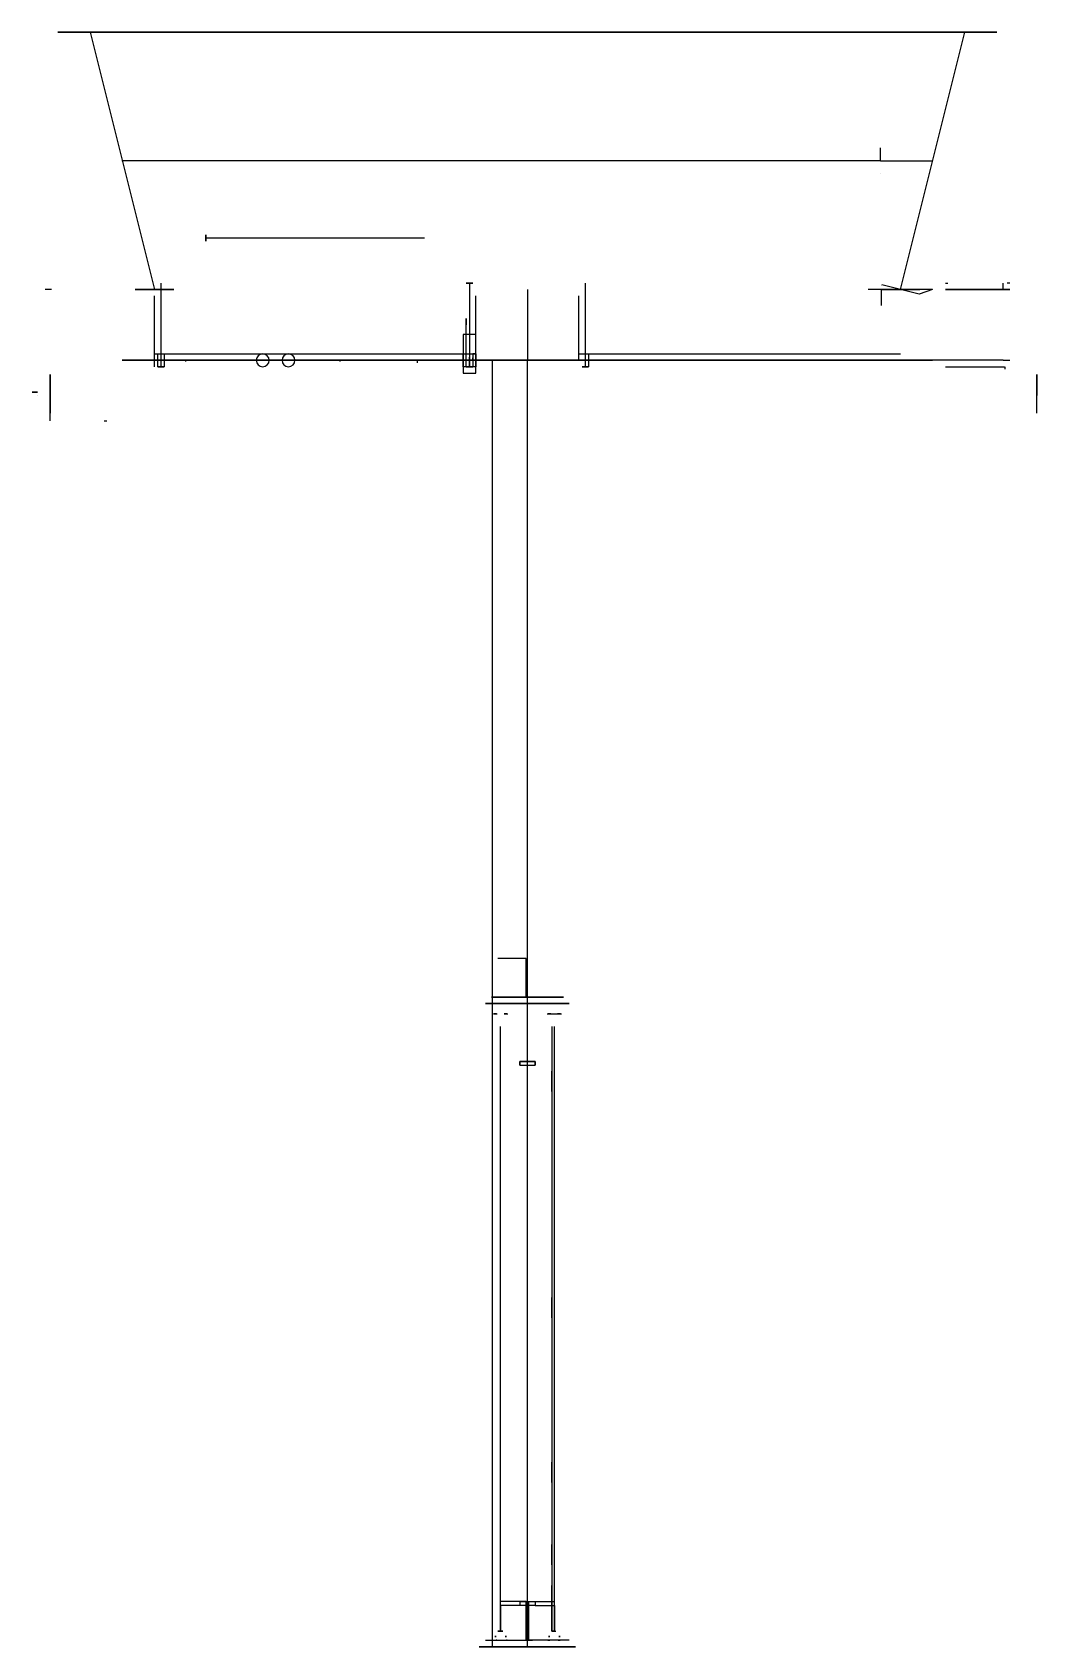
# Model space of a CAD drawing. Header units: inches. Extents: x -345 to 436, y 5 to 1260.
import ezdxf

# ---------------------------------------------------------------- set-up
doc = ezdxf.new("R2010")
doc.units = ezdxf.units.IN
doc.header["$MEASUREMENT"] = 0

msp = doc.modelspace()

# ---------------------------------------------------------------- linework, layer by layer
at = {"extrusion": (0, 1, 0)}
for p, q in [((405.1, 1260, 27.5), (-324.9, 1260, 27.5)), ((-324.9, 1260, 27.5), (-324.9, 1260, -27.5)), ((-324.9, 1260, -27.5), (405.1, 1260, -27.5)), ((-284.9, 1260, -15), (-314.9, 1260, -15)), ((-314.9, 1260, -15), (-314.9, 1260, 15)), ((-314.9, 1260, 15), (-284.9, 1260, 15)), ((-284.9, 1260, -15), (-314.9, 1260, 15)), ((-284.9, 1260, 15), (-314.9, 1260, -15)), ((-284.9, 1260, 15), (-284.9, 1260, -15)), ((330.1, 1060), (380.1, 1260)), ((355.1, 1260, -27.5), (405.1, 1260, -27.5)), ((395.1, 1260, -15), (365.1, 1260, -15)), ((365.1, 1260, -15), (365.1, 1260, 15)), ((365.1, 1260, 15), (395.1, 1260, 15)), ((395.1, 1260, -15), (365.1, 1260, 15)), ((395.1, 1260, 15), (365.1, 1260, -15)), ((395.1, 1260, 15), (395.1, 1260, -15)), ((405.1, 1260, -27.5), (405.1, 1260, 27.5)), ((314.7, 1160.1), (314.7, 1170.1)), ((314.7, 1160.1), (-275.3, 1160.1)), ((314.7, 1160.1), (354.7, 1160.1)), ((314.7, 1150.1, 10), (314.7, 1150.1, -10)), ((-209.9, 1100, -100), (-209.9, 1102.5, -100)), ((-209.9, 1102.5, -100), (-209.9, 1102.5, -97.5)), ((-209.9, 1102.5, -97.5), (-209.9, 1097.5, -97.5)), ((-209.9, 1097.5, -102.5), (-209.9, 1102.5, -102.5)), ((-209.9, 1102.5, -102.5), (-209.9, 1102.5, -97.5)), ((-209.9, 1097.5, -97.5), (-209.9, 1102.5, -97.5)), ((-209.9, 1102.5, -97.5), (-209.9, 1102.5, -102.5)), ((-209.9, 1102.5, -102.5), (-209.9, 1097.5, -102.5)), ((-39.9, 1100, -100), (-209.9, 1100, -100)), ((-209.9, 1097.5, -97.5), (-209.9, 1097.5, -102.5)), ((-209.9, 1097.5, -102.5), (-209.9, 1097.5, -97.5)), ((-329.9, 1060, 27.5), (-334.9, 1060, 27.5)), ((-334.9, 1060, 27.5), (-334.9, 1060, 32.5)), ((-234.9, 1060, -15), (-264.9, 1060, -15)), ((-264.9, 1060, -15), (-264.9, 1060, 15)), ((-264.9, 1060, 15), (-234.9, 1060, 15)), ((-234.9, 1060, -15), (-264.9, 1060, 15)), ((-234.9, 1060, 15), (-264.9, 1060, -15)), ((-264.9, 1060, -15), (-264.9, 1060, -27.5)), ((-249.9, 1005, -27.5), (-249.9, 1055, -27.5)), ((-234.9, 1060, 15), (-234.9, 1060, -15)), ((-7.4, 1065, -97.5), (-2.4, 1065, -97.5)), ((-2.4, 1065, -102.5), (-7.4, 1065, -102.5)), ((-7.4, 1065, -102.5), (-7.4, 1065, -97.5)), ((-2.4, 1065, -97.5), (-2.4, 1065, -102.5)), ((0.1, 1005, -27.5), (0.1, 1055, -27.5)), ((40.1, 1060, -27.5), (40.1, 1005, -27.5)), ((80.1, 1005, -27.5), (80.1, 1055, -27.5)), ((315.1, 1060, -27.5), (305.1, 1060, -27.5)), ((314.7, 1060.1, -15), (314.7, 1060.1)), ((345.1, 1060, -15), (315.1, 1060, -15)), ((315.1, 1060, -15), (315.1, 1060, 15)), ((315.1, 1060, 15), (345.1, 1060, 15)), ((345.1, 1060, -15), (315.1, 1060, 15)), ((345.1, 1060, 15), (315.1, 1060, -15)), ((315.1, 1060, -15), (315.1, 1047.5, -15)), ((315.6, 1063.6, 15), (315.6, 1063.6, -15)), ((344.7, 1056.3, -15), (315.6, 1063.6, -15)), ((316, 1063.5, 15), (315.6, 1063.6, 15)), ((315.6, 1063.6, 15), (315.6, 1063.6, -15)), ((315.6, 1063.6, -15), (316, 1063.5, -15)), ((316, 1063.5, -15), (316, 1063.5, 15)), ((355.1, 1060, 27.5), (344.7, 1056.3, -15)), ((355.1, 1060, -27.5), (345.1, 1060, -27.5)), ((345.1, 1060, 15), (345.1, 1060, -15)), ((345.1, 1060, -15), (345.1, 1060, -27.5)), ((365.1, 1065, -32.5), (367.1, 1065, -32.5)), ((365.1, 1065, 32.5), (367.1, 1065, 32.5)), ((415.1, 1060, -32.5), (365.1, 1060, -32.5)), ((365.1, 1060, -32.5), (365.1, 1060, 32.5)), ((365.1, 1060, 32.5), (415.1, 1060, 32.5)), ((367.1, 1065, -32.5), (367.1, 1065, -30.5)), ((367.1, 1065, 32.5), (367.1, 1065, 30.5)), ((410.1, 1060, 27.5), (410.1, 1060, 32.5)), ((410.1, 1060, 32.5), (415.1, 1060, 32.5)), ((415.1, 1065, -32.5), (413.1, 1065, -32.5)), ((413.1, 1065, -32.5), (413.1, 1065, -30.5)), ((415.1, 1065, 32.5), (413.1, 1065, 32.5)), ((415.1, 1065, 32.5), (413.1, 1065, 32.5)), ((415.1, 1065, 32.5), (413.1, 1065, 32.5)), ((415.1, 1065, 32.5), (413.1, 1065, 32.5)), ((413.1, 1065, 32.5), (413.1, 1065, 30.5)), ((415.1, 1060, 32.5), (415.1, 1060, -32.5)), ((0.1, 1025, -27.5), (-9.9, 1025, -27.5)), ((-9.9, 1025, -27.5), (-9.9, 995, -27.5)), ((0.1, 1005, -27.5), (0.1, 1025, -27.5)), ((0.1, 995, -27.5), (0.1, 1025, -27.5)), ((40.1, 1005, 27.5), (-274.9, 1005, 27.5)), ((-274.9, 1005, 27.5), (-274.9, 1005, -27.5)), ((-274.9, 1005, -27.5), (355.1, 1005, -27.5)), ((355.1, 1005, 27.5), (-274.9, 1005, 27.5)), ((-249.9, 1000, -97.5), (-249.9, 1010, -97.5)), ((-249.9, 1010, -97.5), (0.1, 1010, -97.5)), ((-249.9, 1000, -27.5), (-249.9, 1005, -27.5)), ((-247.4, 1000, -97.5), (-247.4, 1010, -97.5)), ((-242.4, 1010, -97.5), (-242.4, 1000, -97.5)), ((-9.9, 1000, -97.5), (-9.9, 1010, -97.5)), ((-7.4, 1000, -97.5), (-7.4, 1010, -97.5)), ((-4.9, 1000, -32.5), (-4.9, 1007.5, -32.5)), ((0.1, 1010, -97.5), (-2.4, 1010, -97.5)), ((-2.4, 1010, -97.5), (-2.4, 1000, -97.5)), ((0.1, 1010, -97.5), (0.1, 1000, -97.5)), ((40.1, 1005, -27.5), (0.1, 1005, -27.5)), ((40.1, 1005, -27.5), (0.1, 1005, -27.5)), ((0.1, 1005, -27.5), (0.1, 1005, -22.5)), ((40.1, 1005, -27.5), (0.1, 1005, -27.5)), ((12.6, 1005), (40.1, 1005)), ((40.1, 1005), (40.1, 1005, 27.5)), ((410.1, 1005, -27.5), (40.1, 1005, -27.5)), ((40.1, 1005, -27.5), (40.1, 1005, 27.5)), ((40.1, 1005, -27.5), (80.1, 1005, -27.5)), ((40.1, 1005, -27.5), (80.1, 1005, -27.5)), ((80.1, 1005, -27.5), (80.1, 1010, -27.5)), ((80.1, 1010, -97.5), (330.1, 1010, -97.5)), ((87.6, 1010, -97.5), (87.6, 1000, -97.5)), ((355.1, 1005, -27.5), (355.1, 1005, 27.5)), ((367.1, 1005, -32.5), (367.1, 1005, -30.5)), ((367.1, 1005, 32.5), (367.1, 1005, 30.5)), ((413.1, 1005, -32.5), (413.1, 1005, -30.5)), ((413.1, 1005, 32.5), (413.1, 1005, 30.5)), ((-330.9, 964, 152.5), (-330.9, 994, 152.5)), ((-330.9, 994, 152.5), (-330.9, 994, -152.5)), ((-330.9, 994, -152.5), (-330.9, 964, -152.5)), ((-330.9, 994, 152.5), (-330.9, 977.7, 152.5)), ((0.1, 1000, -27.5), (-9.9, 1000, -27.5)), ((-9.9, 995, -27.5), (0.1, 995, -27.5)), ((-2.4, 1000, -97.5), (-7.4, 1000, -97.5)), ((-2.4, 1000, -97.5), (-7.4, 1000, -102.5)), ((-7.4, 1000, -97.5), (-2.4, 1000, -102.5)), ((0.1, 995, -27.5), (0.1, 1000, -27.5)), ((0.1, 1000, -97.5), (0.1, 1000, -97.5)), ((365.1, 1000, 32.5), (369.1, 1000, 32.5)), ((369.1, 1000, 50), (369.1, 1000, -50)), ((369.1, 1000, 50), (411.1, 1000, 50)), ((369.1, 1000, -50), (411.1, 1000, -50)), ((411.1, 1000, 50), (411.1, 1000, -50)), ((411.6, 998, 30.5), (411.6, 1000, 30.5)), ((436.1, 964, 152.5), (436.1, 994, 152.5)), ((436.1, 994, 152.5), (436.1, 977.7, 152.5)), ((-340.9, 977.7, 91.5), (-340.9, 977.7, 91.5)), ((-340.9, 977.7, 91.5), (-340.9, 977.7, 30.5)), ((-330.9, 958, 0), (-330.9, 964, 0)), ((-330.9, 964, -152.5), (-330.9, 964, 152.5)), ((-288.9, 958, 50), (-286.9, 958, 50)), ((39.1, 540, -32.5), (17.1, 540, -32.5)), ((39.1, 510, -32.5), (39.1, 540, -32.5)), ((55.9, 510, -24.9), (55.9, 510, -24.9)), ((57.4, 510, -25.9), (57.4, 510, -25.9)), ((14.5, 497, 15.5), (13.7, 497, 16.8)), ((13.7, 497, 16.8), (16.7, 497, 16.8)), ((16, 497, 18), (14.5, 497, 15.5)), ((14.5, 497, -15.5), (16, 497, -18)), ((22.6, 497, 23.6), (21.9, 497, 24.9)), ((21.9, 497, 24.9), (24.9, 497, 24.9)), ((24.1, 497, 26.2), (22.6, 497, 23.6)), ((22.6, 497, -23.6), (24.1, 497, -26.2)), ((22.6, 497, -26.2), (24.1, 497, -23.6)), ((55.4, 497, 24.9), (58.4, 497, 24.9)), ((57.6, 497, -26.2), (56.1, 497, -23.6)), ((57.6, 497, 26.2), (56.1, 497, 23.6)), ((56.1, 497, 23.6), (65.7, 497, 18)), ((58.4, 497, 24.9), (57.6, 497, 26.2)), ((64.2, 497, 15.5), (63.5, 497, 16.8)), ((63.5, 497, 16.8), (66.5, 497, 16.8)), ((65.7, 497, 18), (64.2, 497, 15.5)), ((19.1, 17, -32.5), (19.1, 487, -32.5)), ((61.1, 17, -32.5), (61.1, 487, -32.5)), ((34.1, 457, -32.5), (34.1, 460, -32.5)), ((34.1, 460, -32.5), (46.1, 460, -32.5)), ((34.1, 460, -32.5), (34.1, 457, -32.5)), ((46.1, 460, -32.5), (34.1, 460, -32.5)), ((34.1, 457, -32.5), (46.1, 457, -32.5)), ((34.1, 457, -32.5), (46.1, 457, -32.5)), ((46.1, 460, -32.5), (46.1, 457, -32.5)), ((46.1, 457, -32.5), (46.1, 460, -32.5)), ((34.1, 40, -32.5), (19.1, 40, -32.5)), ((39.1, 40, -32.5), (34.1, 40, -32.5)), ((34.1, 40, -32.5), (46.1, 40, -32.5)), ((34.1, 40, -32.5), (34.1, 37, -32.5)), ((34.1, 40, -32.5), (34.1, 40, -32.5)), ((34.1, 40, -32.5), (34.1, 40, -32.5)), ((39.1, 10, 32.5), (39.1, 40, 32.5)), ((46.1, 40, -32.5), (46.1, 37, -32.5)), ((46.1, 40, -32.5), (61.1, 40, -32.5)), ((34.1, 37, -32.5), (19.1, 37, -32.5)), ((19.1, 37, -32.5), (19.1, 17, -32.5)), ((46.1, 37, -32.5), (34.1, 37, -32.5)), ((46.1, 37, -32.5), (61.1, 37, -32.5)), ((61.1, 37, -32.5), (61.1, 17, -32.5)), ((15.7, 13, -15.8), (14.7, 13, -17.8)), ((14.7, 13, -15.8), (15.7, 13, -17.8)), ((15.7, 13, 17.7), (14.7, 13, 15.7)), ((14.7, 13, 17.8), (15.7, 13, 15.7)), ((19.1, 17, -32.5), (17.1, 17, -32.5)), ((17.1, 17, -32.5), (17.1, 17, -30.5)), ((17.1, 17, -30.5), (21.1, 17, -30.5)), ((21.1, 17, -34.5), (17.1, 17, -34.5)), ((17.1, 17, -34.5), (17.1, 17, -32.5)), ((21.1, 17, -30.5), (21.1, 17, -34.5)), ((23.9, 13, -23.9), (22.9, 13, -25.9)), ((22.9, 13, -23.9), (23.9, 13, -25.9)), ((23.9, 13, 25.9), (22.9, 13, 23.9)), ((22.9, 13, 25.9), (23.9, 13, 23.9)), ((39.1, 20, -27.3), (39.1, 20, -27.3)), ((40.1, 10, 27.5), (40.1, 20, 27.5)), ((57.4, 13, 25.9), (56.4, 13, 23.9)), ((56.4, 13, 25.9), (57.4, 13, 23.9)), ((59.1, 17, -32.5), (59.1, 20.5, -32.5)), ((61.1, 17, -34.5), (59.1, 17, -34.5)), ((59.1, 17, -32.5), (62.2, 17, -30.9)), ((61.1, 17, -32.5), (61.1, 17, -34.5)), ((65.5, 13, -17.8), (64.5, 13, -15.8)), ((64.5, 13, -17.8), (65.5, 13, -15.8)), ((65.5, 13, 17.8), (64.5, 13, 15.8)), ((64.5, 13, 17.8), (65.5, 13, 15.8)), ((7.6, 10, 32.5), (7.6, 10)), ((7.6, 10), (40.1, 10)), ((7.6, 10), (7.6, 10, 1)), ((7.6, 10, 32.5), (23.4, 10, 32.5)), ((7.6, 10, 32.5), (23.4, 10, 32.5)), ((7.6, 10, 32.5), (7.6, 10, 16.7)), ((7.6, 10, -32.5), (7.6, 10, -16.8)), ((7.6, 10, -32.5), (23.4, 10, -32.5)), ((7.6, 10, -32.5), (7.6, 10, -16.8)), ((7.6, 10, -32.5), (7.6, 10, -16.8)), ((7.6, 5, 32.5), (23.4, 5, 32.5)), ((14.2, 10, -16.8), (14.7, 10, -17.8)), ((14.2, 10, -16.8), (14.7, 10, -15.8)), ((14.2, 10, 16.8), (14.7, 10, 15.8)), ((14.2, 10, 16.8), (14.7, 10, 17.8)), ((14.7, 10, -15.8), (15.7, 10, -15.8)), ((14.7, 10, -17.8), (15.7, 10, -17.8)), ((14.7, 10, 17.8), (15.7, 10, 17.8)), ((14.7, 10, 15.8), (15.7, 10, 15.7)), ((16.2, 10, -16.8), (15.7, 10, -15.8)), ((16.2, 10, -16.8), (15.7, 10, -17.8)), ((16.2, 10, 16.7), (15.7, 10, 17.8)), ((16.2, 10, 16.7), (15.7, 10, 15.7)), ((22.4, 10, -24.9), (22.9, 10, -25.9)), ((22.4, 10, -24.9), (22.9, 10, -23.9)), ((22.4, 10, 24.9), (22.9, 10, 23.9)), ((22.4, 10, 24.9), (22.9, 10, 25.9)), ((22.9, 10, -23.9), (23.9, 10, -23.9)), ((22.9, 10, -25.9), (23.9, 10, -25.9)), ((22.9, 10, 25.9), (23.9, 10, 25.9)), ((22.9, 10, 23.9), (23.9, 10, 23.9)), ((22.9, 10, 25.9), (23.9, 10, 23.9)), ((22.9, 10, 25.9), (23.9, 10, 23.9)), ((23.4, 5, 32.5), (40.1, 5)), ((24.4, 10, -24.9), (23.9, 10, -23.9)), ((24.4, 10, -24.9), (23.9, 10, -25.9)), ((24.4, 10, 24.9), (23.9, 10, 25.9)), ((24.4, 10, 24.9), (23.9, 10, 23.9)), ((40.1, 10, 27.5), (39.1, 10, 27.5)), ((39.1, 10, 27.5), (40.1, 10, 27.5)), ((39.1, 10, 27.5), (39.1, 10, 32.5)), ((39.1, 10, 32.5), (44.1, 10, 32.5)), ((41.1, 10, 26.5), (39.1, 10, 26.5)), ((39.1, 10, 26.5), (39.1, 10, 27.5)), ((40.1, 5, 32.5), (40.1, 10, 32.5)), ((40.1, 10, 32.5), (40.1, 10, 27.5)), ((40.1, 10, 27.5), (41.1, 10, 27.5)), ((72.6, 10, -32.5), (40.1, 10, -32.5)), ((40.1, 10, -32.5), (40.1, 10, -27.5)), ((41.1, 10, 27.5), (41.1, 10, 32.5)), ((41.1, 10, 27.5), (41.1, 10, 26.5)), ((55.9, 10, 24.9), (56.4, 10, 23.9)), ((55.9, 10, 24.9), (56.4, 10, 25.9)), ((55.9, 10, -24.9), (56.4, 10, -25.9)), ((55.9, 10, -24.9), (56.4, 10, -23.9)), ((56.4, 10, 25.9), (57.4, 10, 25.9)), ((56.9, 10, 23.9), (56.4, 10, 23.9)), ((56.4, 10, 23.9), (57.4, 10, 23.9)), ((56.4, 10, -23.9), (57.4, 10, -23.9)), ((56.4, 10, -25.9), (57.4, 10, -25.9)), ((72.6, 10, 32.5), (56.9, 10, 32.5)), ((57.9, 10, 24.9), (57.4, 10, 25.9)), ((57.9, 10, 24.9), (57.4, 10, 23.9)), ((57.9, 10, -24.9), (57.4, 10, -23.9)), ((57.9, 10, -24.9), (57.4, 10, -25.9)), ((64, 10, 16.8), (64.5, 10, 15.8)), ((64, 10, 16.8), (64.5, 10, 17.8)), ((64, 10, -16.8), (64.5, 10, -17.8)), ((64, 10, -16.8), (64.5, 10, -15.8)), ((65, 10, 17.8), (64.5, 10, 17.8)), ((64.5, 10, 17.8), (65.5, 10, 17.8)), ((65, 10, 15.8), (64.5, 10, 15.8)), ((64.5, 10, 15.8), (65.5, 10, 15.8)), ((64.5, 10, -15.8), (65.5, 10, -15.8)), ((64.5, 10, -17.8), (65.5, 10, -17.8)), ((66, 10, 16.8), (65.5, 10, 17.8)), ((66, 10, 16.8), (65.5, 10, 15.8)), ((66, 10, -16.8), (65.5, 10, -15.8)), ((66, 10, -16.8), (65.5, 10, -17.8)), ((72.6, 10, 32.5), (72.6, 10)), ((72.6, 10), (72.6, 10, 1)), ((72.6, 10, 32.5), (72.6, 10, 16.7))]:
    msp.add_line(p, q, dxfattribs=at)
at = {"extrusion": (0, -1, 0)}
for p, q in [((-299.9, 1260), (-249.9, 1060)), ((410.1, 1060, -27.5), (410.1, 1065, -27.5)), ((-2.4, 1005, -27.5), (-2.4, 1007, -27.5)), ((0.1, 1005, -27.5), (-2.4, 1005, -27.5)), ((16, 497, -15.5), (14.5, 497, -18)), ((24.1, 497, -23.6), (24.1, 497, -26.2)), ((57.6, 497, -23.6), (56.1, 497, -26.2)), ((64.2, 497, -15.5), (65.7, 497, -18)), ((65.7, 497, -15.5), (64.2, 497, -18)), ((77.6, 5, -37.5), (2.6, 5, -37.5)), ((2.6, 5, -37.5), (2.6, 5, 37.5)), ((2.6, 5, 37.5), (40.1, 5, 37.5)), ((40.1, 5), (40.1, 5, 37.5)), ((40.1, 5, 37.5), (77.6, 5, 37.5)), ((77.6, 5, 37.5), (77.6, 5, -37.5))]:
    msp.add_line(p, q, dxfattribs=at)
at = {"extrusion": (-9.17246e-15, 0, -1)}
for p, q in [((-244.9, 1065, -100), (-244.9, 1000, -100)), ((-4.9, 1065, -100), (-7.4, 1065, -100)), ((-7.4, 1065, -100), (-7.4, 1065, -97.5)), ((-7.4, 1065, -97.5), (-2.4, 1065, -97.5)), ((-2.4, 1065, -102.5), (-7.4, 1065, -102.5)), ((-7.4, 1065, -102.5), (-7.4, 1065, -97.5)), ((-4.9, 1065, -100), (-4.9, 1000, -100)), ((-2.4, 1065, -97.5), (-2.4, 1065, -102.5)), ((85.1, 1065, -100), (85.1, 1000, -100)), ((0.1, 1000, -37.5), (-2.4, 1000, -37.5))]:
    msp.add_line(p, q, dxfattribs=at)
at = {"extrusion": (-0.970143, 0.242536, -3.30877e-14)}
msp.add_line((314.7, 1060.1, -15), (314.7, 1060.1), dxfattribs=at)
at = {"extrusion": (-9.08031e-15, 4.62245e-28, -1)}
for p, q in [((-7.4, 1032.5, -97.5), (-7.4, 1037.5, -97.5)), ((-7.4, 1037.5, -97.5), (-7.4, 1037.5, -102.5)), ((-7.4, 1037.5, -102.5), (-7.4, 1032.5, -102.5)), ((-7.4, 1032.5, -102.5), (-7.4, 1032.5, -97.5))]:
    msp.add_line(p, q, dxfattribs=at)
at = {"extrusion": (2.27374e-14, 0, -1)}
for p, q in [((-7.4, 1000, -102.5), (-7.4, 1035, -102.5)), ((-247.4, 1000, -97.5), (-247.4, 1000, -102.5)), ((-247.4, 1000, -102.5), (-242.4, 1000, -102.5)), ((-242.4, 1000, -97.5), (-247.4, 1000, -102.5)), ((-247.4, 1000, -97.5), (-242.4, 1000, -102.5)), ((-242.4, 1000, -102.5), (-242.4, 1000, -97.5)), ((-7.4, 1000, -97.5), (-7.4, 1000, -102.5)), ((-7.4, 1000, -102.5), (-2.4, 1000, -102.5)), ((-2.4, 1000, -102.5), (-2.4, 1000, -97.5)), ((87.6, 1000, -97.5), (82.6, 1000, -102.5)), ((82.6, 1000, -97.5), (87.6, 1000, -102.5)), ((82.6, 1000, -102.5), (87.6, 1000, -102.5)), ((82.6, 1000, -97.5), (82.6, 1000, -102.5)), ((87.6, 1000, -102.5), (87.6, 1000, -97.5))]:
    msp.add_line(p, q, dxfattribs=at)
at = {"extrusion": (0, 0, -1)}
for p, q in [((-4.9, 1025, -32.5), (-4.9, 1017.5, -32.5)), ((-9.9, 1010, -37.5), (-9.9, 1010, -42.5)), ((-9.9, 1010, -42.5), (-9.9, 1000, -42.5)), ((-4.9, 1000, -32.5), (-4.9, 1000, -25)), ((40.1, 10, -32.5), (39.1, 10, -32.5)), ((39.1, 10, -32.5), (40.1, 10, -32.5)), ((72.6, 10, -32.5), (56.9, 10, -32.5)), ((72.6, 10, -32.5), (72.6, 10, -16.8))]:
    msp.add_line(p, q, dxfattribs=at)
at = {"extrusion": (-5.45697e-15, 0, -1)}
for p, q in [((-9.9, 1005, -42.5), (-239.9, 1005, -42.5)), ((-205.7, 1005, -42.5), (-225.7, 1005, -42.5)), ((-225.7, 1005, -42.5), (-225.7, 1004, -42.5)), ((-85.7, 1005, -42.5), (-105.7, 1005, -42.5)), ((-105.7, 1005, -42.5), (-105.7, 1004, -42.5)), ((-45.7, 1005, -42.5), (-65.7, 1005, -42.5)), ((-25.7, 1005, -42.5), (-45.7, 1005, -42.5)), ((-45.7, 1005, -42.5), (-45.7, 1003, -42.5)), ((-19.6, 1005, -42.5), (-31.8, 1005, -42.5)), ((-19.6, 1005, -42.5), (-31.8, 1005, -42.5)), ((-9.9, 1005, -42.5), (-27.4, 1005, -42.5)), ((304.3, 1005, -42.5), (284.3, 1005, -42.5)), ((-242.4, 1000, -97.5), (-247.4, 1000, -97.5)), ((87.6, 1000, -97.5), (82.6, 1000, -97.5))]:
    msp.add_line(p, q, dxfattribs=at)
at = {"extrusion": (-2.27374e-14, 1, -2.27374e-14)}
msp.add_line((0.1, 1010, -97.5), (0.1, 1010, -102.5), dxfattribs=at)
for p, q in [((40.1, 1005), (12.6, 1005)), ((12.6, 1005), (12.6, 5)), ((40.1, 5), (40.1, 1005)), ((369.1, 1000, 32.5), (411.1, 1000, 32.5)), ((411.1, 1000, 32.5), (411.1, 1000, -32.5)), ((40.1, 510, -32.5), (40.1, 510)), ((41.1, 10, 32.5), (41.1, 40, 32.5)), ((72.6, 5, -32.5), (7.6, 5, -32.5)), ((7.6, 5, -32.5), (7.6, 5, 32.5)), ((7.6, 5, 32.5), (40.1, 5, 32.5)), ((12.6, 5), (40.1, 5)), ((39.1, 10, 32.5), (41.1, 10, 32.5)), ((40.1, 10, 32.5), (40.1, 10, 7.5)), ((40.1, 5), (40.1, 5, 32.5)), ((40.1, 5, 32.5), (72.6, 5, 32.5)), ((72.6, 10), (67.6, 10)), ((72.6, 5, 32.5), (72.6, 5, -32.5))]:
    msp.add_line(p, q)
at = {"extrusion": (1, 0, -9.17246e-15)}
for p, q in [((410.1, 1005, 27.5), (410.1, 1005, 32.5)), ((410.1, 1005, 32.5), (415.1, 1005, 32.5))]:
    msp.add_line(p, q, dxfattribs=at)
at = {"extrusion": (-1, 0, 7.10543e-15)}
for p, q in [((59.1, 487, -34.5), (59.1, 487, -32.5)), ((59.1, 487, -32.5), (59.1, 17, -32.5)), ((59.1, 436.5, -32.5), (59.1, 452.5, -32.5)), ((59.1, 260.5, -32.5), (59.1, 276.5, -32.5)), ((59.1, 132.5, -32.5), (59.1, 148.5, -32.5)), ((59.1, 68.5, -32.5), (59.1, 84.5, -32.5)), ((59.1, 68.5, -32.5), (59.1, 84.5, -32.5)), ((59.1, 68.5, -32.5), (59.1, 84.5, -32.5)), ((59.1, 20.5, -32.5), (59.1, 52.5, -32.5)), ((59.1, 20.5, -32.5), (59.1, 52.5, -32.5)), ((59.1, 17, -32.5), (59.1, 19, -32.5))]:
    msp.add_line(p, q, dxfattribs=at)
at = {"extrusion": (-1, 0, 0)}
msp.add_line((7.6, 10, -32.5), (7.6, 10, -16.8), dxfattribs=at)
at = {"extrusion": (0, 1, 0), "elevation": 510}
for points in [[(-16, -15.5), (-16.7, -16.8), (-16, -18), (-14.5, -18), (-13.7, -16.8), (-14.5, -15.5)], [(-16, 18), (-16.7, 16.8), (-16, 15.5), (-14.5, 15.5), (-13.7, 16.8), (-14.5, 18)], [(-24.1, -23.6), (-24.9, -24.9), (-24.1, -26.2), (-22.6, -26.2), (-21.9, -24.9), (-22.6, -23.6)], [(-24.1, 26.2), (-24.9, 24.9), (-24.1, 23.6), (-22.6, 23.6), (-21.9, 24.9), (-22.6, 26.2)], [(-57.6, -23.6), (-58.4, -24.9), (-57.6, -26.2), (-56.1, -26.2), (-55.4, -24.9), (-56.1, -23.6)], [(-57.6, 26.2), (-58.4, 24.9), (-57.6, 23.6), (-56.1, 23.6), (-55.4, 24.9), (-56.1, 26.2)], [(-65.7, -15.5), (-66.5, -16.8), (-65.7, -18), (-64.2, -18), (-63.5, -16.8), (-64.2, -15.5)], [(-65.7, 18), (-66.5, 16.8), (-65.7, 15.5), (-64.2, 15.5), (-63.5, 16.8), (-64.2, 18)]]:
    msp.add_lwpolyline(points, close=True, dxfattribs=at)
at = {"extrusion": (-5.45697e-15, 0, -1)}
for centre in [(165.7, 1005, 42.5), (145.7, 1005, 42.5)]:
    msp.add_circle(centre, 5, dxfattribs=at)
at = {"extrusion": (0, 1, 0)}
for centre, radius in [((342.9, -91.5, 980.3), 2), ((-40.1, 0, 505), 32.5), ((-40.1, 0, 510), 28), ((-15.2, 16.8, 497), 0.75), ((-15.2, -16.8, 497), 0.75), ((-23.4, 24.9, 497), 0.75), ((-23.4, -24.9, 497), 0.75), ((-56.9, -24.9, 497), 0.75), ((-56.9, 24.9, 497), 0.75), ((-65, -16.8, 497), 0.75), ((-65, 16.8, 497), 0.75)]:
    msp.add_circle(centre, radius, dxfattribs=at)
at = {"extrusion": (-1, 0, 7.10543e-15)}
msp.add_circle((-20.5, -32.5, -59.1), 1.5, dxfattribs=at)

doc.saveas('drawing.dxf')
